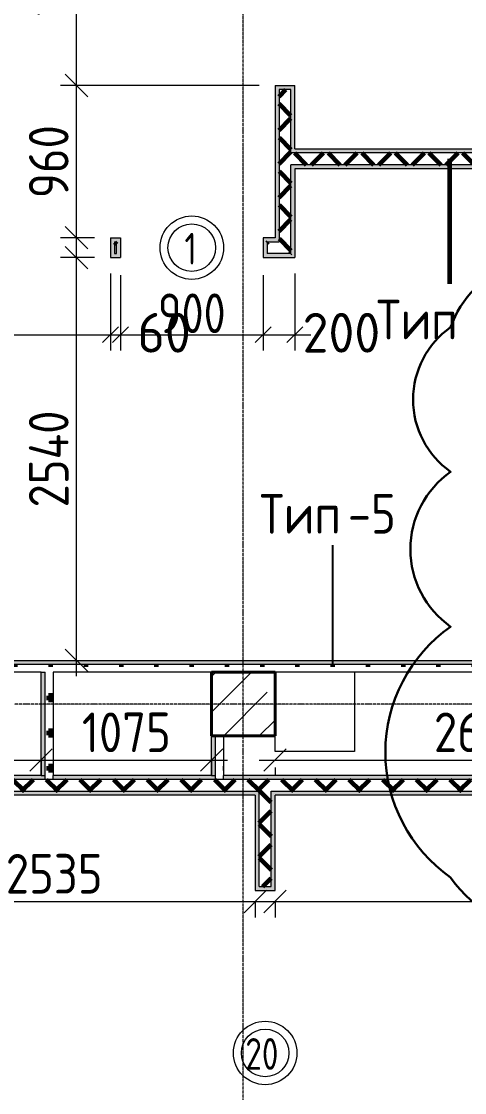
# Model space of a CAD drawing. Header units: millimetres. Extents: x -60946 to 138510, y -262288 to 24501.
# Drawn here: x 27685 to 30479, y -47910 to -41156 of the extents above; entities that cross this region are included whole.
import ezdxf

# ---------------------------------------------------------------- set-up
doc = ezdxf.new("R2010")
doc.units = ezdxf.units.MM
doc.linetypes.add('ADSK_Линия сетки', pattern=[25, 20, -2.5, 0, -2.5])
for name, color, linetype, lineweight in [('2)Тип-2', 3, 'Continuous', 60), ('2)Тип-5', 1, 'Continuous', 60), ('Марки дверей', 7, 'Continuous', 20), ('Несущие колонны', 7, 'Continuous', 18), ('Оси', 7, 'Continuous', 9), ('Перекрытие', 7, 'Continuous', 18), ('Размеры', 7, 'Continuous', 9), ('Стены несущие', 7, 'Continuous', 30), ('Стены отделка', 7, 'Continuous', 30), ('Стены штриховка', 7, 'Continuous', 9)]:
    doc.layers.add(name, color=color, linetype=linetype, lineweight=lineweight)
doc.layers.add('2)Тип-4', color=7, linetype='Continuous', lineweight=30, true_color=0x0080c0)
doc.styles.add('GOST Common_2', font='', dxfattribs={"width": 0.9, "height": 250})
doc.styles.add('GOST Common_3', font='', dxfattribs={"width": 0.9, "height": 200})
doc.styles.add('GOST Common_4', font='', dxfattribs={"height": 250})
doc.styles.add('GOST Common_5', font='', dxfattribs={"width": 0.85, "height": 250})
doc.styles.add('GOST Common_B', font='', dxfattribs={"width": 0.8, "height": 200})
doc.styles.get('GOST Common_2').set_extended_font_data('GOST Common')
doc.styles.get('GOST Common_3').set_extended_font_data('GOST Common')
doc.styles.get('GOST Common_4').set_extended_font_data('GOST Common')
doc.styles.get('GOST Common_5').set_extended_font_data('GOST Common')
doc.styles.get('GOST Common_B').set_extended_font_data('GOST Common', bold=True)
doc.dimstyles.new('ADSK_Основной_2_0_2', dxfattribs={"dimscale": 304.8, "dimtxt": 201.142999, "dimasz": 0.463911, "dimexe": 0.328084, "dimexo": 0.328084, "dimgap": 0.164042, "dimtad": 1, "dimdec": 3, "dimrnd": 0.001, "dimdsep": 46, "dimtxsty": 'GOST Common_3', "dimblk1": 'OBLIQUE', "dimblk2": 'OBLIQUE', "dimsah": 1, "dimcen": 0.09, "dimdle": 0.328084, "dimazin": 2, "dimtfac": 1, "dimtdec": 4, "dimtix": 1, "dimtmove": 0, "dimatfit": 3, "dimfxl": 1, "dimtvp": 1, "dimtolj": 1, "dimtzin": 0, "dimlwd": 20, "dimlwe": 20, "dimarcsym": 2})
doc.dimstyles.new('ADSK_Основной_2_0_3', dxfattribs={"dimscale": 304.8, "dimtxt": 201.142999, "dimasz": 0.463911, "dimexe": 0.328084, "dimexo": 0.328084, "dimgap": 0.164042, "dimtad": 1, "dimdec": 3, "dimrnd": 0.001, "dimdsep": 46, "dimtxsty": 'GOST Common_2', "dimblk1": 'OBLIQUE', "dimblk2": 'OBLIQUE', "dimsah": 1, "dimcen": 0.09, "dimdle": 0.328084, "dimazin": 2, "dimtfac": 1, "dimtdec": 4, "dimtix": 1, "dimtmove": 0, "dimatfit": 3, "dimfxl": 1, "dimtvp": 1, "dimtolj": 1, "dimtzin": 0, "dimlwd": 20, "dimlwe": 20, "dimarcsym": 2})
doc.dimstyles.new('ADSK_Основной_окр', dxfattribs={"dimscale": 304.8, "dimtxt": 251.428749, "dimasz": 0.328084, "dimexe": 0.328084, "dimexo": 0.328084, "dimgap": 0.032808, "dimtad": 1, "dimdec": 0, "dimrnd": 5, "dimdsep": 46, "dimtxsty": 'GOST Common_5', "dimblk1": 'OBLIQUE', "dimblk2": 'OBLIQUE', "dimsah": 1, "dimcen": 0.09, "dimdle": 0.328084, "dimazin": 2, "dimtfac": 1, "dimtdec": 4, "dimtix": 1, "dimtmove": 0, "dimatfit": 3, "dimfxl": 1, "dimtvp": 1, "dimtolj": 1, "dimtzin": 0, "dimlwd": 20, "dimlwe": 20, "dimarcsym": 2})
doc.dimstyles.new('ADSK_Основной_окр_1', dxfattribs={"dimscale": 304.8, "dimtxt": 251.428749, "dimasz": 0.328084, "dimexe": 0.328084, "dimexo": 0.328084, "dimgap": 0.032808, "dimtad": 1, "dimdec": 0, "dimrnd": 5, "dimdsep": 46, "dimtxsty": 'GOST Common_4', "dimblk1": 'OBLIQUE', "dimblk2": 'OBLIQUE', "dimsah": 1, "dimcen": 0.09, "dimdle": 0.328084, "dimazin": 2, "dimtfac": 1, "dimtdec": 4, "dimtix": 1, "dimtmove": 1, "dimatfit": 3, "dimfxl": 1, "dimtvp": 1, "dimtolj": 1, "dimtzin": 0, "dimlwd": 20, "dimlwe": 20, "dimarcsym": 2})
pattern_1 = [(45, (1283.93, -48864.63), (-106.066, 106.066), []), (135, (1283.93, -48864.63), (-106.066, -106.066), [])]
pattern_2 = [(0, (1283.93, -48864.63), (111.125, 111.125), [55.562, -166.687]), (90, (1311.72, -48892.41), (-111.125, 111.125), [55.562, -166.687])]

# ---------------------------------------------------------------- blocks, each defined once
blk = doc.blocks.new('ADSK_КолоннаЖБ_Прямоугольная - 400x400 мм-1807143-Кладочный план 1-го этажа')
at = {"layer": 'Несущие колонны', "lineweight": 40}
for p, q in [((-200, 200), (200, 200)), ((-200, -200), (-200, 200)), ((200, 200), (200, -200)), ((200, -200), (-200, -200))]:
    blk.add_line(p, q, dxfattribs=at)
blk = doc.blocks.new('М_двери1 - Марка экземпляра 2-3719212-Кладочный план 1-го этажа')
at = {"layer": 'Марки дверей'}
for radius in [2, 1.5]:
    blk.add_circle((0, 0), radius, dxfattribs=at)
blk = doc.blocks.new('_Oblique')
at = {"color": 0, "linetype": 'ByBlock', "lineweight": -2}
blk.add_line((-0.5, -0.5), (0.5, 0.5), dxfattribs=at)
blk = doc.blocks.new('*D3855')
at = {"layer": 'Defpoints', "color": 0, "transparency": 16777216}
for p in [(35808.9, -46034.7), (29283.9, -46604.9), (35808.9, -46704.9)]:
    blk.add_point(p, dxfattribs=at)
at = {"layer": 'Размеры', "color": 0, "lineweight": 20, "transparency": 16777216}
for p, q in [((35808.9, -46134.7), (35808.9, -46804.9)), ((29183.9, -46704.9), (35908.9, -46704.9)), ((29283.9, -46704.9), (29283.9, -46804.9))]:
    blk.add_line(p, q, dxfattribs=at)
at = {"layer": 'Размеры', "color": 0, "lineweight": 20, "transparency": 16777216, "xscale": 141.4, "yscale": 141.4, "zscale": 141.4, "rotation": 180}
blk.add_blockref('_Oblique', (29283.9, -46704.9), dxfattribs=at)
at = {"layer": 'Размеры', "color": 0, "lineweight": 20, "transparency": 16777216, "xscale": 141.4, "yscale": 141.4, "zscale": 141.4}
blk.add_blockref('_Oblique', (35808.9, -46704.9), dxfattribs=at)
at = {"layer": 'Размеры', "color": 0, "lineweight": 9, "transparency": 16777216, "insert": (32546.4, -46554.9), "char_height": 200, "width": 605.475, "attachment_point": 5, "style": 'GOST Common_3'}
blk.add_mtext('\\A1;6525', dxfattribs=at)
blk = doc.blocks.new('*D3694')
at = {"layer": 'Defpoints', "color": 0, "transparency": 16777216}
for p in [(26623.9, -46604.9), (29158.9, -46604.9), (29158.9, -46704.9)]:
    blk.add_point(p, dxfattribs=at)
at = {"layer": 'Размеры', "color": 0, "lineweight": 20, "transparency": 16777216}
for p, q in [((26523.9, -46704.9), (29258.9, -46704.9)), ((26623.9, -46704.9), (26623.9, -46804.9)), ((29158.9, -46704.9), (29158.9, -46804.9))]:
    blk.add_line(p, q, dxfattribs=at)
at = {"layer": 'Размеры', "color": 0, "lineweight": 20, "transparency": 16777216, "xscale": 141.4, "yscale": 141.4, "zscale": 141.4, "rotation": 180}
blk.add_blockref('_Oblique', (26623.9, -46704.9), dxfattribs=at)
at = {"layer": 'Размеры', "color": 0, "lineweight": 20, "transparency": 16777216, "xscale": 141.4, "yscale": 141.4, "zscale": 141.4}
blk.add_blockref('_Oblique', (29158.9, -46704.9), dxfattribs=at)
at = {"layer": 'Размеры', "color": 0, "lineweight": 9, "transparency": 16777216, "insert": (27891.4, -46529.9), "char_height": 250, "width": 605.475, "attachment_point": 5, "style": 'GOST Common_2'}
blk.add_mtext('\\A1;2535', dxfattribs=at)
blk = doc.blocks.new('*D3709')
at = {"layer": 'Defpoints', "color": 0, "transparency": 16777216}
for p in [(28032.1, -41559.7), (29283.9, -41559.7), (28246.4, -42519.7)]:
    blk.add_point(p, dxfattribs=at)
at = {"layer": 'Размеры', "color": 0, "lineweight": 20, "transparency": 16777216}
for p, q in [((28032.1, -42619.7), (28032.1, -41459.7)), ((29183.9, -41559.7), (27932.1, -41559.7)), ((28146.4, -42519.7), (27932.1, -42519.7))]:
    blk.add_line(p, q, dxfattribs=at)
at = {"layer": 'Размеры', "color": 0, "lineweight": 20, "transparency": 16777216, "xscale": 141.4, "yscale": 141.4, "zscale": 141.4}
for p, rotation in [((28032.1, -41559.7), 90), ((28032.1, -42519.7), 270)]:
    blk.add_blockref('_Oblique', p, dxfattribs=dict(at, rotation=rotation))
at = {"layer": 'Размеры', "color": 0, "lineweight": 9, "transparency": 16777216, "insert": (27857.1, -42039.7), "char_height": 250, "width": 454.106, "attachment_point": 5, "rotation": 90, "style": 'GOST Common_2'}
blk.add_mtext('\\A1;960', dxfattribs=at)
blk = doc.blocks.new('*D3710')
at = {"layer": 'Defpoints', "color": 0, "transparency": 16777216}
for p in [(28032.1, -40109.7), (29283.9, -40109.7), (29283.9, -41559.7)]:
    blk.add_point(p, dxfattribs=at)
at = {"layer": 'Размеры', "color": 0, "lineweight": 20, "transparency": 16777216}
for p, q in [((28032.1, -41659.7), (28032.1, -40009.7)), ((29183.9, -40109.7), (27932.1, -40109.7)), ((29183.9, -41559.7), (27932.1, -41559.7))]:
    blk.add_line(p, q, dxfattribs=at)
at = {"layer": 'Размеры', "color": 0, "lineweight": 20, "transparency": 16777216, "xscale": 141.4, "yscale": 141.4, "zscale": 141.4}
for p, rotation in [((28032.1, -40109.7), 90), ((28032.1, -41559.7), 270)]:
    blk.add_blockref('_Oblique', p, dxfattribs=dict(at, rotation=rotation))
at = {"layer": 'Размеры', "color": 0, "lineweight": 9, "transparency": 16777216, "insert": (27857.1, -40834.7), "char_height": 250, "width": 580.928, "attachment_point": 5, "rotation": 90, "style": 'GOST Common_2'}
blk.add_mtext('\\A1;1450', dxfattribs=at)
blk = doc.blocks.new('*D3712')
at = {"layer": 'Defpoints', "color": 0, "transparency": 16777216}
for p in [(28246.4, -42644.7), (26258.9, -43060.2), (28246.4, -43130.9)]:
    blk.add_point(p, dxfattribs=at)
at = {"layer": 'Размеры', "color": 0, "lineweight": 20, "transparency": 16777216}
for p, q in [((28246.4, -42744.7), (28246.4, -43230.9)), ((26158.9, -43130.9), (28346.4, -43130.9)), ((26258.9, -43160.2), (26258.9, -43230.9))]:
    blk.add_line(p, q, dxfattribs=at)
at = {"layer": 'Размеры', "color": 0, "lineweight": 20, "transparency": 16777216, "xscale": 100, "yscale": 100, "zscale": 100, "rotation": 180}
blk.add_blockref('_Oblique', (26258.9, -43130.9), dxfattribs=at)
at = {"layer": 'Размеры', "color": 0, "lineweight": 20, "transparency": 16777216, "xscale": 100, "yscale": 100, "zscale": 100}
blk.add_blockref('_Oblique', (28246.4, -43130.9), dxfattribs=at)
at = {"layer": 'Размеры', "color": 0, "lineweight": 9, "transparency": 16777216, "insert": (27252.7, -42995.9), "char_height": 250, "width": 644.339, "attachment_point": 5, "style": 'GOST Common_5'}
blk.add_mtext('\\A1;1990', dxfattribs=at)
blk = doc.blocks.new('*D3713')
at = {"layer": 'Defpoints', "color": 0, "transparency": 16777216}
for p in [(28246.4, -42644.7), (28308.9, -42654.7), (28308.9, -43130.9)]:
    blk.add_point(p, dxfattribs=at)
at = {"layer": 'Размеры', "color": 0, "lineweight": 20, "transparency": 16777216}
for p, q in [((28246.4, -42744.7), (28246.4, -43230.9)), ((28308.9, -42754.7), (28308.9, -43230.9)), ((28146.4, -43130.9), (28408.9, -43130.9))]:
    blk.add_line(p, q, dxfattribs=at)
at = {"layer": 'Размеры', "color": 0, "lineweight": 20, "transparency": 16777216, "xscale": 100, "yscale": 100, "zscale": 100, "rotation": 180}
blk.add_blockref('_Oblique', (28246.4, -43130.9), dxfattribs=at)
at = {"layer": 'Размеры', "color": 0, "lineweight": 20, "transparency": 16777216, "xscale": 100, "yscale": 100, "zscale": 100}
blk.add_blockref('_Oblique', (28308.9, -43130.9), dxfattribs=at)
at = {"layer": 'Размеры', "color": 0, "lineweight": 9, "transparency": 16777216, "insert": (28416.6, -42993.6), "char_height": 250, "width": 347.739, "attachment_point": 1, "line_spacing_factor": 1.022761, "style": 'GOST Common_4'}
blk.add_mtext('\\A1;60', dxfattribs=at)
blk = doc.blocks.new('*D3714')
at = {"layer": 'Defpoints', "color": 0, "transparency": 16777216}
for p in [(28308.9, -42654.7), (29208.9, -42654.7), (29208.9, -43130.9)]:
    blk.add_point(p, dxfattribs=at)
at = {"layer": 'Размеры', "color": 0, "lineweight": 20, "transparency": 16777216}
for p, q in [((28308.9, -42754.7), (28308.9, -43230.9)), ((29208.9, -42754.7), (29208.9, -43230.9)), ((28208.9, -43130.9), (29308.9, -43130.9))]:
    blk.add_line(p, q, dxfattribs=at)
at = {"layer": 'Размеры', "color": 0, "lineweight": 20, "transparency": 16777216, "xscale": 100, "yscale": 100, "zscale": 100, "rotation": 180}
blk.add_blockref('_Oblique', (28308.9, -43130.9), dxfattribs=at)
at = {"layer": 'Размеры', "color": 0, "lineweight": 20, "transparency": 16777216, "xscale": 100, "yscale": 100, "zscale": 100}
blk.add_blockref('_Oblique', (29208.9, -43130.9), dxfattribs=at)
at = {"layer": 'Размеры', "color": 0, "lineweight": 9, "transparency": 16777216, "insert": (28758.9, -42995.9), "char_height": 250, "width": 521.608, "attachment_point": 5, "style": 'GOST Common_5'}
blk.add_mtext('\\A1;900', dxfattribs=at)
blk = doc.blocks.new('*D3715')
at = {"layer": 'Defpoints', "color": 0, "transparency": 16777216}
for p in [(29208.9, -42654.7), (29408.9, -42644.7), (29408.9, -43130.9)]:
    blk.add_point(p, dxfattribs=at)
at = {"layer": 'Размеры', "color": 0, "lineweight": 20, "transparency": 16777216}
for p, q in [((29408.9, -42744.7), (29408.9, -43230.9)), ((29208.9, -42754.7), (29208.9, -43230.9)), ((29108.9, -43130.9), (29508.9, -43130.9))]:
    blk.add_line(p, q, dxfattribs=at)
at = {"layer": 'Размеры', "color": 0, "lineweight": 20, "transparency": 16777216, "xscale": 100, "yscale": 100, "zscale": 100, "rotation": 180}
blk.add_blockref('_Oblique', (29208.9, -43130.9), dxfattribs=at)
at = {"layer": 'Размеры', "color": 0, "lineweight": 20, "transparency": 16777216, "xscale": 100, "yscale": 100, "zscale": 100}
blk.add_blockref('_Oblique', (29408.9, -43130.9), dxfattribs=at)
at = {"layer": 'Размеры', "color": 0, "lineweight": 9, "transparency": 16777216, "insert": (29457.7, -42993.6), "char_height": 250, "width": 521.608, "attachment_point": 1, "line_spacing_factor": 1.022761, "style": 'GOST Common_4'}
blk.add_mtext('\\A1;200', dxfattribs=at)
blk = doc.blocks.new('*D3716')
at = {"layer": 'Defpoints', "color": 0, "transparency": 16777216}
for p in [(28032.1, -42644.7), (28246.4, -42644.7), (27932.1, -45184.7)]:
    blk.add_point(p, dxfattribs=at)
at = {"layer": 'Размеры', "color": 0, "lineweight": 20, "transparency": 16777216}
for p, q in [((28032.1, -45284.7), (28032.1, -42544.7)), ((28146.4, -42644.7), (27932.1, -42644.7)), ((28032.1, -45184.7), (28132.1, -45184.7))]:
    blk.add_line(p, q, dxfattribs=at)
at = {"layer": 'Размеры', "color": 0, "lineweight": 20, "transparency": 16777216, "xscale": 141.4, "yscale": 141.4, "zscale": 141.4}
for p, rotation in [((28032.1, -42644.7), 90), ((28032.1, -45184.7), 270)]:
    blk.add_blockref('_Oblique', p, dxfattribs=dict(at, rotation=rotation))
at = {"layer": 'Размеры', "color": 0, "lineweight": 9, "transparency": 16777216, "insert": (27857.1, -43914.7), "char_height": 250, "width": 625.93, "attachment_point": 5, "rotation": 90, "style": 'GOST Common_2'}
blk.add_mtext('\\A1;2540', dxfattribs=at)
blk = doc.blocks.new('*D3717')
at = {"layer": 'Defpoints', "color": 0, "transparency": 16777216}
for p in [(31883.9, -45713.1), (29283.9, -45759.7), (31883.9, -45813)]:
    blk.add_point(p, dxfattribs=at)
at = {"layer": 'Размеры', "color": 0, "lineweight": 20, "transparency": 16777216}
for p, q in [((29183.9, -45813), (31983.9, -45813)), ((31883.9, -45813.1), (31883.9, -45913)), ((29283.9, -45859.7), (29283.9, -45913))]:
    blk.add_line(p, q, dxfattribs=at)
at = {"layer": 'Размеры', "color": 0, "lineweight": 20, "transparency": 16777216, "xscale": 141.4, "yscale": 141.4, "zscale": 141.4, "rotation": 180}
blk.add_blockref('_Oblique', (29283.9, -45813), dxfattribs=at)
at = {"layer": 'Размеры', "color": 0, "lineweight": 20, "transparency": 16777216, "xscale": 141.4, "yscale": 141.4, "zscale": 141.4}
blk.add_blockref('_Oblique', (31883.9, -45813), dxfattribs=at)
at = {"layer": 'Размеры', "color": 0, "lineweight": 9, "transparency": 16777216, "insert": (30583.9, -45638), "char_height": 250, "width": 605.475, "attachment_point": 5, "style": 'GOST Common_2'}
blk.add_mtext('\\A1;2600', dxfattribs=at)
blk = doc.blocks.new('*D3722')
at = {"layer": 'Defpoints', "color": 0, "transparency": 16777216}
for p in [(26673.9, -45713.1), (27808.9, -45713.1), (27808.9, -45813)]:
    blk.add_point(p, dxfattribs=at)
at = {"layer": 'Размеры', "color": 0, "lineweight": 20, "transparency": 16777216}
for p, q in [((26573.9, -45813), (27908.9, -45813)), ((26673.9, -45813.1), (26673.9, -45913)), ((27808.9, -45813.1), (27808.9, -45913))]:
    blk.add_line(p, q, dxfattribs=at)
at = {"layer": 'Размеры', "color": 0, "lineweight": 20, "transparency": 16777216, "xscale": 141.4, "yscale": 141.4, "zscale": 141.4, "rotation": 180}
blk.add_blockref('_Oblique', (26673.9, -45813), dxfattribs=at)
at = {"layer": 'Размеры', "color": 0, "lineweight": 20, "transparency": 16777216, "xscale": 141.4, "yscale": 141.4, "zscale": 141.4}
blk.add_blockref('_Oblique', (27808.9, -45813), dxfattribs=at)
at = {"layer": 'Размеры', "color": 0, "lineweight": 9, "transparency": 16777216, "insert": (27241.4, -45638), "char_height": 250, "width": 515.472, "attachment_point": 5, "style": 'GOST Common_2'}
blk.add_mtext('\\A1;1135', dxfattribs=at)
blk = doc.blocks.new('*D3723')
at = {"layer": 'Defpoints', "color": 0, "transparency": 16777216}
for p in [(27808.9, -45713.1), (28883.9, -45713.1), (28883.9, -45813)]:
    blk.add_point(p, dxfattribs=at)
at = {"layer": 'Размеры', "color": 0, "lineweight": 20, "transparency": 16777216}
for p, q in [((27708.9, -45813), (28983.9, -45813)), ((27808.9, -45813.1), (27808.9, -45913)), ((28883.9, -45813.1), (28883.9, -45913))]:
    blk.add_line(p, q, dxfattribs=at)
at = {"layer": 'Размеры', "color": 0, "lineweight": 20, "transparency": 16777216, "xscale": 141.4, "yscale": 141.4, "zscale": 141.4, "rotation": 180}
blk.add_blockref('_Oblique', (27808.9, -45813), dxfattribs=at)
at = {"layer": 'Размеры', "color": 0, "lineweight": 20, "transparency": 16777216, "xscale": 141.4, "yscale": 141.4, "zscale": 141.4}
blk.add_blockref('_Oblique', (28883.9, -45813), dxfattribs=at)
at = {"layer": 'Размеры', "color": 0, "lineweight": 9, "transparency": 16777216, "insert": (28346.4, -45638), "char_height": 250, "width": 560.473, "attachment_point": 5, "style": 'GOST Common_2'}
blk.add_mtext('\\A1;1075', dxfattribs=at)

msp = doc.modelspace()

# ---------------------------------------------------------------- hatches: boundary and pattern name
at = {"layer": '2)Тип-2'}
h = msp.add_hatch(color=256, dxfattribs=at)
h.paths.add_polyline_path([(29283.9343, -42084.6624), (29308.9343, -42084.6624), (29308.9343, -41584.6624), (29408.9343, -41584.6624), (29408.9343, -41559.6624), (29283.9343, -41559.6624), (29283.9343, -42059.6624)])
h.paths.add_polyline_path([(29408.9343, -40109.6624), (29408.9343, -40084.6624), (29308.9343, -40084.6624), (29308.9343, -39509.6624), (29283.9343, -39509.6624), (29283.9343, -40109.6624)])
h = msp.add_hatch(dxfattribs=at)
h.set_pattern_fill('FP_4', color=256, style=0, pattern_type=2)
h.set_pattern_definition(pattern_1)
h.paths.add_polyline_path([(29383.9343, -42059.6624), (29383.9343, -41584.6624), (29308.9343, -41584.6624), (29308.9343, -42059.6624)])
h.paths.add_polyline_path([(29383.9343, -40084.6624), (29383.9343, -39509.6624), (29308.9343, -39509.6624), (29308.9343, -40084.6624)])
h = msp.add_hatch(color=256, dxfattribs=at)
h.paths.add_polyline_path([(29408.9343, -41984.6624), (29408.9343, -41584.6624), (29383.9343, -41584.6624), (29383.9343, -41984.6624)])
h.paths.add_polyline_path([(29383.9343, -40084.6624), (29408.9343, -40084.6624), (29408.9343, -39509.6624), (29383.9343, -39509.6624)])
h = msp.add_hatch(dxfattribs=at)
h.set_pattern_fill('FP_4', color=256, style=0, pattern_type=2)
h.set_pattern_definition(pattern_1)
h.paths.add_polyline_path([(29383.9343, -42059.6624), (31783.9343, -42059.6624), (31783.9343, -41984.6624), (29383.9343, -41984.6624)])
for points in [[(29408.9343, -41984.6624), (31758.9343, -41984.6624), (31758.9343, -41959.6624), (29408.9343, -41959.6624)], [(30407.7387, -42084.6624), (31758.9343, -42084.6624), (31758.9343, -42059.6624), (29383.9343, -42059.6624), (29383.9343, -42084.6624), (29408.9343, -42084.6624)], [(29308.9343, -42544.6624), (29308.9343, -42084.6624), (29283.9343, -42084.6624), (29283.9343, -42544.6624)], [(29408.9343, -42644.6624), (29408.9343, -42084.6624), (29383.9343, -42084.6624), (29383.9343, -42644.6624)]]:
    msp.add_hatch(color=256, dxfattribs=at).paths.add_polyline_path(points)
h = msp.add_hatch(dxfattribs=at)
h.set_pattern_fill('FP_4', color=256, style=0, pattern_type=2)
h.set_pattern_definition(pattern_1)
h.paths.add_polyline_path([(29308.9343, -42619.6624), (29383.9343, -42619.6624), (29383.9343, -42059.6624), (29308.9343, -42059.6624), (29308.9343, -42544.6624)])
h = msp.add_hatch(color=256, dxfattribs=at)
h.paths.add_polyline_path([(29208.9343, -42644.6624), (29383.9343, -42644.6624), (29383.9343, -42619.6624), (29233.9343, -42619.6624), (29233.9343, -42519.6624), (29208.9343, -42519.6624)])
h.paths.add_polyline_path([(28246.4343, -42644.6624), (28308.9343, -42644.6624), (28308.9343, -42519.6624), (28283.9343, -42519.6624), (28283.9343, -42619.6624), (28271.4343, -42619.6624), (28271.4343, -42544.6624), (28246.4343, -42544.6624), (28246.4343, -42619.6624)])
h = msp.add_hatch(color=256, dxfattribs=at)
h.paths.add_polyline_path([(29283.9343, -42544.6624), (29283.9343, -42519.6624), (29233.9343, -42519.6624), (29233.9343, -42544.6624)])
h.paths.add_polyline_path([(28271.4343, -42544.6624), (28283.9343, -42544.6624), (28283.9343, -42519.6624), (28246.4343, -42519.6624), (28246.4343, -42544.6624)])
h = msp.add_hatch(dxfattribs=at)
h.set_pattern_fill('FP_4', color=256, style=0, pattern_type=2)
h.set_pattern_definition(pattern_1)
h.paths.add_polyline_path([(29308.9343, -42619.6624), (29308.9343, -42544.6624), (29233.9343, -42544.6624), (29233.9343, -42619.6624), (29283.9343, -42619.6624)])
h.paths.add_polyline_path([(28283.9343, -42619.6624), (28283.9343, -42544.6624), (28271.4343, -42544.6624), (28271.4343, -42619.6624)])
h = msp.add_hatch(color=256, dxfattribs=at)
h.paths.add_polyline_path([(24798.9343, -46034.6624), (24823.9343, -46034.6624), (24823.9343, -45909.6624), (24758.9343, -45909.6624), (24758.9343, -45934.6624), (24798.9343, -45934.6624), (24798.9343, -46009.6624)])
h.paths.add_polyline_path([(26648.9343, -46034.6624), (26648.9343, -45934.6624), (26688.9343, -45934.6624), (26688.9343, -45909.6624), (26623.9343, -45909.6624), (26623.9343, -46034.6624)])
h.paths.add_polyline_path([(34825.1559, -45934.6624), (35733.9343, -45934.6624), (35733.9343, -45909.6624), (34458.9343, -45909.6624), (34458.9343, -45934.6624)])
h.paths.add_polyline_path([(31880.2111, -45934.6624), (31908.9343, -45934.6624), (31908.9343, -45909.6624), (28958.9343, -45909.6624), (28958.9343, -45934.6624), (30407.7387, -45934.6624)])
h.paths.add_polyline_path([(31958.9343, -45934.6624), (32958.9343, -45934.6624), (32958.9343, -45909.6624), (31958.9343, -45909.6624)])
h.paths.add_polyline_path([(34408.9343, -45934.6624), (34408.9343, -45909.6624), (33008.9343, -45909.6624), (33008.9343, -45934.6624), (34088.9197, -45934.6624)])
h.paths.add_polyline_path([(22283.9343, -45934.6624), (24708.9343, -45934.6624), (24708.9343, -45909.6624), (22283.9343, -45909.6624)])
h.paths.add_polyline_path([(26738.9343, -45934.6624), (27833.9343, -45934.6624), (27833.9343, -45909.6624), (26738.9343, -45909.6624)])
h.paths.add_polyline_path([(27883.9343, -45934.6624), (28908.9343, -45934.6624), (28908.9343, -45909.6624), (27883.9343, -45909.6624)])
h = msp.add_hatch(dxfattribs=at)
h.set_pattern_fill('FP_4', color=256, style=0, pattern_type=2)
h.set_pattern_definition(pattern_1)
h.paths.add_polyline_path([(29258.9343, -46009.6624), (35733.9343, -46009.6624), (35733.9343, -45934.6624), (26648.9343, -45934.6624), (26648.9343, -46009.6624), (29183.9343, -46009.6624)])
h.paths.add_polyline_path([(24517.8491, -46009.6624), (24798.9343, -46009.6624), (24798.9343, -45934.6624), (22233.9343, -45934.6624), (22233.9343, -46009.6624), (23045.3767, -46009.6624)])
h = msp.add_hatch(color=256, dxfattribs=at)
h.paths.add_polyline_path([(35561.3921, -46034.6624), (35733.9343, -46034.6624), (35733.9343, -46009.6624), (29258.9343, -46009.6624), (29258.9343, -46034.6624), (34825.1559, -46034.6624)])
h.paths.add_polyline_path([(24798.9343, -46034.6624), (24798.9343, -46009.6624), (22233.9343, -46009.6624), (22233.9343, -46034.6624), (24517.8491, -46034.6624)])
h.paths.add_polyline_path([(26726.5577, -46034.6624), (29183.9343, -46034.6624), (29183.9343, -46009.6624), (26648.9343, -46009.6624), (26648.9343, -46034.6624)])
h = msp.add_hatch(color=256, dxfattribs=at)
h.paths.add_polyline_path([(29283.9343, -49309.6624), (29283.9343, -48684.6624), (29158.9343, -48684.6624), (29158.9343, -48709.6624), (29258.9343, -48709.6624), (29258.9343, -49309.6624)])
h.paths.add_polyline_path([(29158.9343, -46634.6624), (29283.9343, -46634.6624), (29283.9343, -46034.6624), (29258.9343, -46034.6624), (29258.9343, -46609.6624), (29158.9343, -46609.6624)])
h = msp.add_hatch(color=256, dxfattribs=at)
h.paths.add_polyline_path([(29183.9343, -49284.6624), (29183.9343, -48709.6624), (29158.9343, -48709.6624), (29158.9343, -49284.6624)])
h.paths.add_polyline_path([(29158.9343, -46609.6624), (29183.9343, -46609.6624), (29183.9343, -46034.6624), (29158.9343, -46034.6624), (29158.9343, -46126.1139)])
h = msp.add_hatch(dxfattribs=at)
h.set_pattern_fill('FP_4', color=256, style=0, pattern_type=2)
h.set_pattern_definition(pattern_1)
h.paths.add_polyline_path([(29183.9343, -49309.6624), (29258.9343, -49309.6624), (29258.9343, -48709.6624), (29183.9343, -48709.6624), (29183.9343, -49284.6624)])
h.paths.add_polyline_path([(29183.9343, -46609.6624), (29258.9343, -46609.6624), (29258.9343, -46009.6624), (29183.9343, -46009.6624), (29183.9343, -46126.1139)])
at = {"layer": '2)Тип-5', "true_color": 0xd50000}
h = msp.add_hatch(color=12, dxfattribs=at)
h.paths.add_polyline_path([(27462.7939, -45209.6624), (27808.9343, -45209.6624), (27808.9343, -45184.6624), (26763.9343, -45184.6624), (26763.9343, -45209.6624)])
h.paths.add_polyline_path([(26673.9343, -45209.6624), (26673.9343, -45184.6624), (26258.9343, -45184.6624), (26258.9343, -45209.6624), (26358.4396, -45209.6624)])
h = msp.add_hatch(dxfattribs=at)
h.set_pattern_fill('FP_6', color=12, style=0, pattern_type=2)
h.set_pattern_definition(pattern_2)
h.paths.add_polyline_path([(27833.9343, -45259.6624), (27833.9343, -45209.6624), (26738.9343, -45209.6624), (26738.9343, -45259.6624), (27808.9343, -45259.6624)])
h.paths.add_polyline_path([(26358.4396, -45259.6624), (26688.9343, -45259.6624), (26688.9343, -45209.6624), (26258.9343, -45209.6624), (26258.9343, -45259.6624)])
h = msp.add_hatch(color=12, dxfattribs=at)
h.paths.add_polyline_path([(27833.9343, -45909.6624), (27833.9343, -45259.6624), (27808.9343, -45259.6624), (27808.9343, -45909.6624)])
h.paths.add_polyline_path([(27833.9343, -45209.6624), (27833.9343, -45184.6624), (27808.9343, -45184.6624), (27808.9343, -45209.6624)])
h = msp.add_hatch(color=12, dxfattribs=at)
h.paths.add_polyline_path([(31883.9343, -45209.6624), (33883.9343, -45209.6624), (33883.9343, -45184.6624), (31883.9343, -45184.6624)])
h.paths.add_polyline_path([(35683.9343, -45209.6624), (35683.9343, -45184.6624), (34008.9343, -45184.6624), (34008.9343, -45209.6624), (35561.3921, -45209.6624)])
h.paths.add_polyline_path([(27833.9343, -45209.6624), (31758.9343, -45209.6624), (31758.9343, -45184.6624), (27833.9343, -45184.6624)])
h = msp.add_hatch(dxfattribs=at)
h.set_pattern_fill('FP_6', color=12, style=0, pattern_type=2)
h.set_pattern_definition(pattern_2)
h.paths.add_polyline_path([(27883.9343, -45934.6624), (27883.9343, -45209.6624), (27833.9343, -45209.6624), (27833.9343, -45934.6624)])
h = msp.add_hatch(dxfattribs=at)
h.set_pattern_fill('FP_6', color=12, style=0, pattern_type=2)
h.set_pattern_definition(pattern_2)
h.paths.add_polyline_path([(35783.9343, -45259.6624), (35783.9343, -45209.6624), (27883.9343, -45209.6624), (27883.9343, -45259.6624), (35733.9343, -45259.6624)])
msp.add_hatch(color=12, dxfattribs=at).paths.add_polyline_path([(28883.9343, -45909.6624), (28908.9343, -45909.6624), (28908.9343, -45659.6624), (28883.9343, -45659.6624)])
h = msp.add_hatch(dxfattribs=at)
h.set_pattern_fill('FP_6', color=12, style=0, pattern_type=2)
h.set_pattern_definition(pattern_2)
h.paths.add_polyline_path([(28958.9343, -45934.6624), (28958.9343, -45659.6624), (28908.9343, -45659.6624), (28908.9343, -45934.6624), (28935.2663, -45934.6624)])
at = {"layer": 'Несущие колонны', "lineweight": 9}
h = msp.add_hatch(dxfattribs=at)
h.set_pattern_fill('FP_3', color=256, style=0, pattern_type=2)
h.set_pattern_definition([(45, (1283.93, -48864.63), (-224.5064, 224.5064), []), (45, (1508.44, -48864.63), (-224.5064, 224.5064), [396.875, -79.375, 3.353, -76.022])])
h.paths.add_polyline_path([(28935.2663, -45659.6624), (29283.9343, -45659.6624), (29283.9343, -45259.6624), (28883.9343, -45259.6624), (28883.9343, -45659.6624)])

# ---------------------------------------------------------------- linework, layer by layer
at = {"layer": '2)Тип-2'}
msp.add_line((30383.3919, -42022.1624), (30383.3919, -42809.6624), dxfattribs=at)
at = {"layer": '2)Тип-4', "color": 5}
msp.add_lwpolyline([(30391.311, -46553.6597, -0.52056705), (30391.311, -44972.0361, -0.52056705), (30391.311, -43995.5898, -0.52056705), (30391.311, -43084.4034, -0.52056705), (31339.3633, -42803.4369, -0.52056705), (33006.0468, -42803.4369, -0.52056705), (34487.5346, -42803.4369, -0.52056705), (34545.8004, -43681.7594, -0.52056705), (34545.8004, -44820.7618, -0.52056705), (34545.8004, -46509.9042, -0.52056705), (33256.9423, -46553.6597, -0.52056705), (31693.4923, -46553.6597, -0.52056705)], format="xyb", close=True, dxfattribs=at)
at = {"layer": '2)Тип-5', "lineweight": 25}
msp.add_line((29647.4128, -45222.1624), (29647.4128, -44457.6624), dxfattribs=at)
at = {"layer": 'Несущие колонны', "lineweight": 9}
for p, q in [((29283.9343, -45259.6624), (28883.9343, -45259.6624)), ((28883.9343, -45659.6624), (28883.9343, -45259.6624)), ((29283.9343, -45259.6624), (29283.9343, -45659.6624)), ((29283.9343, -45659.6624), (28883.9343, -45659.6624))]:
    msp.add_line(p, q, dxfattribs=at)
at = {"layer": 'Оси', "linetype": 'ADSK_Линия сетки', "lineweight": 5}
for p, q in [((29083.9343, -59838.5137), (29083.9343, -38837.1863)), ((63681.4538, -45459.6624), (-23956.1623, -45459.6624))]:
    msp.add_line(p, q, dxfattribs=at)
at = {"layer": 'Перекрытие'}
for p, q in [((29783.9343, -45259.6624), (29783.9343, -45759.6624)), ((29283.9343, -45759.6624), (29283.9343, -45659.6624)), ((29783.9343, -45759.6624), (29283.9343, -45759.6624))]:
    msp.add_line(p, q, dxfattribs=at)
at = {"layer": 'Стены несущие', "lineweight": 9}
for p, q in [((29283.9343, -41559.6624), (29283.9343, -42519.6624)), ((29283.9343, -41559.6624), (29408.9343, -41559.6624)), ((29408.9343, -41959.6624), (29408.9343, -41559.6624)), ((29408.9343, -41959.6624), (31758.9343, -41959.6624)), ((31758.9343, -42084.6624), (29408.9343, -42084.6624)), ((29408.9343, -42084.6624), (29408.9343, -42644.6624)), ((28246.4343, -42519.6624), (28308.9343, -42519.6624)), ((28246.4343, -42519.6624), (28246.4343, -42644.6624)), ((28308.9343, -42519.6624), (28308.9343, -42644.6624)), ((29283.9343, -42519.6624), (29208.9343, -42519.6624)), ((29208.9343, -42519.6624), (29208.9343, -42644.6624)), ((28246.4343, -42644.6624), (28308.9343, -42644.6624)), ((29208.9343, -42644.6624), (29408.9343, -42644.6624)), ((27808.9343, -45259.6624), (26763.9343, -45259.6624)), ((27883.9343, -45259.6624), (27883.9343, -45909.6624)), ((31883.9343, -45259.6624), (27883.9343, -45259.6624)), ((28908.9343, -45659.6624), (28958.9343, -45659.6624)), ((28958.9343, -45659.6624), (28958.9343, -45909.6624)), ((27808.9343, -45909.6624), (26763.9343, -45909.6624)), ((28883.9343, -45909.6624), (27883.9343, -45909.6624)), ((31883.9343, -45909.6624), (28958.9343, -45909.6624)), ((29158.9343, -46034.6624), (26623.9343, -46034.6624)), ((29158.9343, -46034.6624), (29158.9343, -46634.6624)), ((35783.9343, -46034.6624), (29283.9343, -46034.6624)), ((29283.9343, -46634.6624), (29283.9343, -46034.6624)), ((29158.9343, -46634.6624), (29283.9343, -46634.6624))]:
    msp.add_line(p, q, dxfattribs=at)
at = {"layer": 'Стены отделка', "lineweight": 18}
for p, q in [((26738.9343, -45184.6624), (31758.9343, -45184.6624)), ((27808.9343, -45909.6624), (27808.9343, -45259.6624)), ((28883.9343, -45909.6624), (28883.9343, -45659.6624)), ((28883.9343, -45659.6624), (28908.9343, -45659.6624))]:
    msp.add_line(p, q, dxfattribs=at)
at = {"layer": 'Стены штриховка', "lineweight": 9}
for p, q in [((29308.9343, -41584.6624), (29308.9343, -42544.6624)), ((29383.9343, -41584.6624), (29308.9343, -41584.6624)), ((29383.9343, -41984.6624), (29383.9343, -41584.6624)), ((31783.9343, -41984.6624), (29383.9343, -41984.6624)), ((31783.9343, -42059.6624), (29383.9343, -42059.6624)), ((29383.9343, -42619.6624), (29383.9343, -42059.6624)), ((28271.4343, -42544.6624), (28271.4343, -42619.6624)), ((28271.4343, -42544.6624), (28283.9343, -42544.6624)), ((28283.9343, -42619.6624), (28283.9343, -42544.6624)), ((29233.9343, -42544.6624), (29233.9343, -42619.6624)), ((29233.9343, -42544.6624), (29308.9343, -42544.6624)), ((28271.4343, -42619.6624), (28283.9343, -42619.6624)), ((29383.9343, -42619.6624), (29233.9343, -42619.6624)), ((35808.9343, -45209.6624), (26673.9343, -45209.6624)), ((27808.9343, -45259.6624), (27833.9343, -45259.6624)), ((27833.9343, -45934.6624), (27833.9343, -45259.6624)), ((28908.9343, -45934.6624), (28908.9343, -45659.6624)), ((27808.9343, -45909.6624), (27833.9343, -45909.6624)), ((27883.9343, -45934.6624), (27883.9343, -45909.6624)), ((28883.9343, -45909.6624), (28908.9343, -45909.6624)), ((28958.9343, -45934.6624), (28958.9343, -45909.6624)), ((35733.9343, -45934.6624), (26648.9343, -45934.6624)), ((26648.9343, -46009.6624), (29183.9343, -46009.6624)), ((29183.9343, -46609.6624), (29183.9343, -46009.6624)), ((29258.9343, -46009.6624), (35733.9343, -46009.6624)), ((29258.9343, -46609.6624), (29258.9343, -46009.6624)), ((29183.9343, -46609.6624), (29258.9343, -46609.6624))]:
    msp.add_line(p, q, dxfattribs=at)

# ---------------------------------------------------------------- block references
at = {"layer": 'Марки дверей', "xscale": 99.99999999999993, "yscale": 99.99999999999993, "zscale": 99.99999999999993}
for p in [(28758.9343, -42582.1624), (29221.4343, -47659.6624)]:
    msp.add_blockref('М_двери1 - Марка экземпляра 2-3719212-Кладочный план 1-го этажа', p, dxfattribs=at)
at = {"layer": 'Несущие колонны', "lineweight": 40, "rotation": 89.9999999999999}
msp.add_blockref('ADSK_КолоннаЖБ_Прямоугольная - 400x400 мм-1807143-Кладочный план 1-го этажа', (29083.9343, -45459.6624), dxfattribs=at)

# ---------------------------------------------------------------- texts
at = {"layer": '2)Тип-2', "color": 116, "lineweight": 9, "true_color": 0x008040, "insert": (29923.3919, -42910.2353), "char_height": 250, "width": 673.4175, "attachment_point": 1, "style": 'GOST Common_3'}
msp.add_mtext('Тип', dxfattribs=at)
at = {"layer": '2)Тип-5', "color": 116, "lineweight": 25, "true_color": 0x008040, "char_height": 250, "attachment_point": 1, "style": 'GOST Common_3'}
for s, insert, width in [('Тип', (29187.4128, -44135.2353), 673.4175), ('-5', (29743.0378, -44135.2353), 432.91125)]:
    msp.add_mtext(s, dxfattribs=dict(at, insert=insert, width=width))
at = {"layer": 'Марки дверей', "lineweight": 5, "char_height": 200, "attachment_point": 1, "style": 'GOST Common_B'}
for s, insert, width in [('\\fGOST Common|b1|i0|c204|p34|;\\W.8;1', (28713.2769, -42488.5035), 102.616), ('20', (29096.5769, -47566.0035), 295.021)]:
    msp.add_mtext(s, dxfattribs=dict(at, insert=insert, width=width))

# ---------------------------------------------------------------- dimensions: what is measured, and where the dimension line sits
at = {"layer": 'Размеры', "lineweight": 9}
for base, p1, p2, override, picture, middle in [((28032.0917, -40109.6624), (29283.9343, -41559.6624), (29283.9343, -40109.6624), {"dimpost": '<>', "dimfxl": 1450}, '*D3710', (27857.0917, -40834.6624)), ((28032.0917, -41559.6624), (28246.4343, -42519.6624), (29283.9343, -41559.6624), {"dimpost": '<>', "dimfxl": 1413.50849}, '*D3709', (27857.0917, -42039.6624)), ((28032.0917, -42644.6624), (27932.1068, -45184.6624), (28246.4343, -42644.6624), {"dimpost": '<>', "dimfxl": 2559.375275}, '*D3716', (27857.0917, -43914.6624))]:
    dim = msp.add_linear_dim(base=base, p1=p1, p2=p2, angle=90, dimstyle='ADSK_Основной_2_0_3', override=override, dxfattribs=at)
    dim.commit()
    dim.dimension.update_dxf_attribs({"geometry": picture, "text_midpoint": middle})
for base, p1, p2, dimstyle, override, picture, middle in [((28246.4343206499, -43130.8753682183), (26258.9343206499, -43060.1646900996), (28246.4343206499, -42644.6624070909), 'ADSK_Основной_окр', {"dimpost": '<>', "dimfxl": 2030.467532}, '*D3712', (27252.6843206499, -42995.8753682183)), ((29208.9343, -43130.8754), (28308.9343, -42654.6624), (29208.9343, -42654.6624), 'ADSK_Основной_окр', {"dimpost": '<>', "dimfxl": 900}, '*D3714', (28758.9343, -42995.8754)), ((27808.9343, -45813.0391), (26673.9343, -45713.0542), (27808.9343, -45713.0542), 'ADSK_Основной_2_0_3', {"dimpost": '<>', "dimfxl": 1135}, '*D3722', (27241.4343, -45638.0391)), ((28883.9343, -45813.0391), (27808.9343, -45713.0542), (28883.9343, -45713.0542), 'ADSK_Основной_2_0_3', {"dimpost": '<>', "dimfxl": 1075}, '*D3723', (28346.4343, -45638.0391)), ((31883.9343, -45813.0391), (29283.9343, -45759.6624), (31883.9343, -45713.0542), 'ADSK_Основной_2_0_3', {"dimpost": '<>', "dimfxl": 2600.417722}, '*D3717', (30583.9343, -45638.0391)), ((35808.9343, -46704.8769), (29283.9343, -46604.892), (35808.9343, -46034.6624), 'ADSK_Основной_2_0_2', {"dimpost": '<>', "dimfxl": 6549.869224}, '*D3855', (32546.4343, -46554.8769)), ((29158.9343, -46704.8769), (26623.9343, -46604.892), (29158.9343, -46604.892), 'ADSK_Основной_2_0_3', {"dimpost": '<>', "dimfxl": 2535}, '*D3694', (27891.4343, -46529.8769))]:
    dim = msp.add_linear_dim(base=base, p1=p1, p2=p2, dimstyle=dimstyle, override=override, dxfattribs=at)
    dim.commit()
    dim.dimension.update_dxf_attribs({"geometry": picture, "text_midpoint": middle})
for base, p1, p2, override, picture, middle in [((28308.9343206499, -43130.8753682183), (28246.4343206499, -42644.6624070909), (28308.9343206499, -42654.6624070909), {"dimpost": '<>', "dimfxl": 63.294945}, '*D3713', (28590.5104842427, -43336.9105041494)), ((29408.9343, -43130.8754), (29208.9343, -42654.6624), (29408.9343, -42644.6624), {"dimpost": '<>', "dimfxl": 200.249844}, '*D3715', (29718.4794, -43336.9105))]:
    dim = msp.add_linear_dim(base=base, p1=p1, p2=p2, dimstyle='ADSK_Основной_окр_1', override=override, dxfattribs=at)
    dim.commit()
    dim.dimension.update_dxf_attribs({"geometry": picture, "text_midpoint": middle, "dimtype": 160})

doc.saveas('drawing.dxf')
